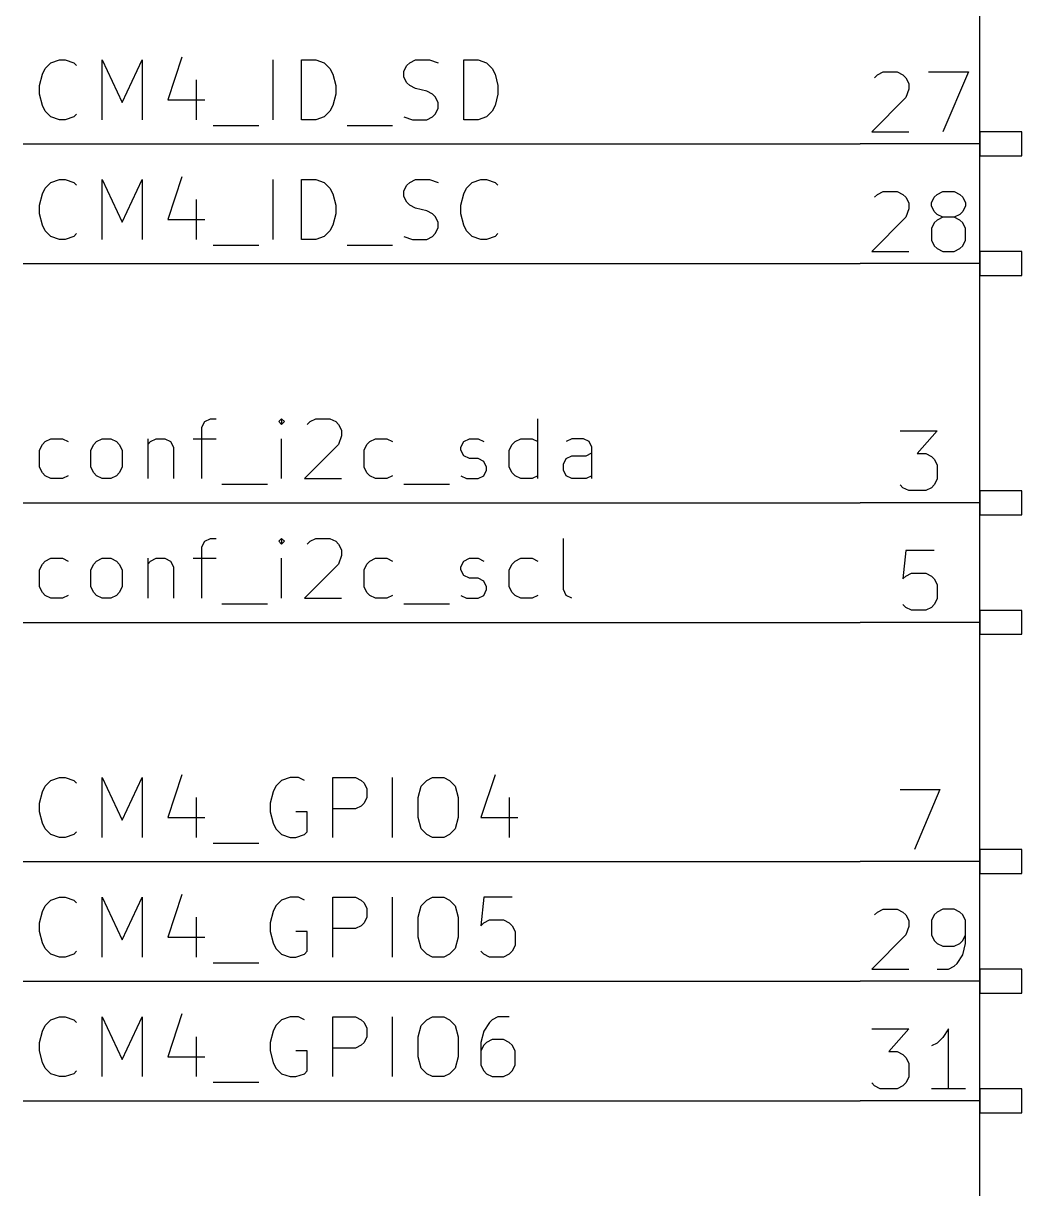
# Model space of a CAD drawing. Header units: millimetres. Extents: x 10 to 287, y -200 to -10.
# Drawn here: x 146.05 to 167.26, y -79.34 to -54.59 of the extents above; entities that cross this region are included whole.
import ezdxf

# ---------------------------------------------------------------- set-up
doc = ezdxf.new("R2010")
doc.units = ezdxf.units.MM
for name, color, linetype in [('LIGHTGREEN', 92, 'CONTINUOUS'), ('LIGHTRED', 12, 'CONTINUOUS'), ('RED', 14, 'CONTINUOUS'), ('REDSIX', 19, 'CONTINUOUS'), ('WHITE', 250, 'CONTINUOUS')]:
    doc.layers.add(name, color=color, linetype=linetype)

msp = doc.modelspace()

# ---------------------------------------------------------------- linework, layer by layer
at = {"layer": 'LIGHTGREEN', "linetype": 'CONTINUOUS'}
for p, q in [((146.05, -57.15), (163.83, -57.15)), ((146.05, -59.69), (163.83, -59.69)), ((146.05, -64.77), (163.83, -64.77)), ((146.05, -67.31), (163.83, -67.31)), ((146.05, -72.39), (163.83, -72.39)), ((146.05, -74.93), (163.83, -74.93)), ((146.05, -77.47), (163.83, -77.47))]:
    msp.add_line(p, q, dxfattribs=at)
at = {"layer": 'LIGHTRED', "linetype": 'CONTINUOUS'}
for p, q in [((164.1928, -55.6834), (164.3138, -55.6229)), ((164.3138, -55.6229), (164.6162, -55.6229)), ((164.6162, -55.6229), (164.7371, -55.6834)), ((165.2814, -55.6229), (166.128, -55.6229)), ((166.128, -55.6229), (165.5838, -56.8929)), ((164.1324, -55.7439), (164.1928, -55.6834)), ((164.7371, -55.6834), (164.7976, -55.7439)), ((164.7976, -55.7439), (164.8581, -55.8648)), ((164.8581, -55.8648), (164.8581, -55.9858)), ((164.7976, -56.1672), (164.0719, -56.8929)), ((164.8581, -55.9858), (164.7976, -56.1672)), ((164.0719, -56.8929), (164.8581, -56.8929)), ((164.1324, -58.2839), (164.1928, -58.2234)), ((164.1928, -58.2234), (164.3138, -58.1629)), ((164.3138, -58.1629), (164.6162, -58.1629)), ((164.6162, -58.1629), (164.7371, -58.2234)), ((164.7371, -58.2234), (164.7976, -58.2839)), ((164.7976, -58.2839), (164.8581, -58.4048)), ((165.3419, -58.4048), (165.4023, -58.2839)), ((165.4023, -58.2839), (165.4628, -58.2234)), ((165.4628, -58.2234), (165.5838, -58.1629)), ((165.5838, -58.1629), (165.8257, -58.1629)), ((165.8257, -58.1629), (165.9466, -58.2234)), ((165.9466, -58.2234), (166.0071, -58.2839)), ((166.0071, -58.2839), (166.0676, -58.4048)), ((164.8581, -58.5258), (164.7976, -58.7072)), ((164.8581, -58.4048), (164.8581, -58.5258)), ((165.3419, -58.4653), (165.3419, -58.4048)), ((165.4023, -58.5863), (165.3419, -58.4653)), ((165.4628, -58.6467), (165.4023, -58.5863)), ((165.5838, -58.7072), (165.4628, -58.6467)), ((165.9466, -58.6467), (165.8257, -58.7072)), ((166.0071, -58.5863), (165.9466, -58.6467)), ((166.0676, -58.4653), (166.0071, -58.5863)), ((166.0676, -58.4048), (166.0676, -58.4653)), ((164.7976, -58.7072), (164.0719, -59.4329)), ((165.4023, -58.8282), (165.3419, -58.9491)), ((165.4628, -58.7677), (165.4023, -58.8282)), ((165.5838, -58.7072), (165.4628, -58.7677)), ((165.8257, -58.7072), (165.5838, -58.7072)), ((165.9466, -58.7677), (165.8257, -58.7072)), ((166.0071, -58.8282), (165.9466, -58.7677)), ((166.0676, -58.9491), (166.0071, -58.8282)), ((165.3419, -58.9491), (165.3419, -59.191)), ((166.0676, -59.191), (166.0676, -58.9491)), ((165.3419, -59.191), (165.4023, -59.312)), ((165.4023, -59.312), (165.4628, -59.3725)), ((165.4628, -59.3725), (165.5838, -59.4329)), ((165.8257, -59.4329), (165.9466, -59.3725)), ((165.9466, -59.3725), (166.0071, -59.312)), ((166.0071, -59.312), (166.0676, -59.191)), ((164.0719, -59.4329), (164.8581, -59.4329)), ((165.5838, -59.4329), (165.8257, -59.4329)), ((164.6767, -63.2429), (165.4629, -63.2429)), ((165.4629, -63.2429), (165.0395, -63.7267)), ((165.0395, -63.7267), (165.221, -63.7267)), ((165.221, -63.7267), (165.3419, -63.7872)), ((165.3419, -63.7872), (165.4024, -63.8477)), ((165.4024, -63.8477), (165.4629, -63.9686)), ((165.4629, -63.9686), (165.4629, -64.271)), ((165.4629, -64.271), (165.4024, -64.392)), ((164.7372, -64.4525), (164.6767, -64.392)), ((164.8581, -64.5129), (164.7372, -64.4525)), ((165.221, -64.5129), (164.8581, -64.5129)), ((165.3419, -64.4525), (165.221, -64.5129)), ((165.4024, -64.392), (165.3419, -64.4525)), ((164.7976, -65.7829), (164.7372, -66.3877)), ((165.4024, -65.7829), (164.7976, -65.7829)), ((164.7976, -66.3272), (164.9186, -66.2667)), ((164.9186, -66.2667), (165.221, -66.2667)), ((165.221, -66.2667), (165.3419, -66.3272)), ((164.7372, -66.3877), (164.7976, -66.3272)), ((165.3419, -66.3272), (165.4024, -66.3877)), ((165.4024, -66.3877), (165.4629, -66.5086)), ((165.4629, -66.5086), (165.4629, -66.811)), ((165.4629, -66.811), (165.4024, -66.932)), ((164.7976, -66.9925), (164.7372, -66.932)), ((164.9186, -67.0529), (164.7976, -66.9925)), ((165.221, -67.0529), (164.9186, -67.0529)), ((165.3419, -66.9925), (165.221, -67.0529)), ((165.4024, -66.932), (165.3419, -66.9925)), ((164.6767, -70.8629), (165.5233, -70.8629)), ((165.5233, -70.8629), (164.9791, -72.1329)), ((164.1324, -73.5239), (164.1928, -73.4634)), ((164.1928, -73.4634), (164.3138, -73.4029)), ((164.3138, -73.4029), (164.6162, -73.4029)), ((164.6162, -73.4029), (164.7371, -73.4634)), ((164.7371, -73.4634), (164.7976, -73.5239)), ((165.4628, -73.4634), (165.4023, -73.5239)), ((165.5838, -73.4029), (165.4628, -73.4634)), ((165.8257, -73.4029), (165.5838, -73.4029)), ((165.9466, -73.4634), (165.8257, -73.4029)), ((166.0071, -73.5239), (165.9466, -73.4634)), ((164.7976, -73.5239), (164.8581, -73.6448)), ((164.8581, -73.6448), (164.8581, -73.7658)), ((165.4023, -73.5239), (165.3419, -73.6448)), ((165.3419, -73.6448), (165.3419, -73.9472)), ((166.0676, -73.6448), (166.0071, -73.5239)), ((166.0676, -74.1286), (166.0676, -73.6448)), ((164.7976, -73.9472), (164.0719, -74.6729)), ((164.8581, -73.7658), (164.7976, -73.9472)), ((165.3419, -73.9472), (165.4023, -74.0682)), ((166.0071, -74.0682), (166.0676, -73.9472)), ((165.4023, -74.0682), (165.4628, -74.1286)), ((165.4628, -74.1286), (165.5838, -74.1891)), ((165.5838, -74.1891), (165.8257, -74.1891)), ((165.8257, -74.1891), (165.9466, -74.1286)), ((165.9466, -74.1286), (166.0071, -74.0682)), ((166.0071, -74.3705), (166.0676, -74.1286)), ((165.8861, -74.552), (166.0071, -74.3705)), ((164.0719, -74.6729), (164.8581, -74.6729)), ((165.4628, -74.6729), (165.7047, -74.6729)), ((165.7047, -74.6729), (165.8257, -74.6125)), ((165.8257, -74.6125), (165.8861, -74.552)), ((164.0719, -75.9429), (164.8581, -75.9429)), ((164.8581, -75.9429), (164.4347, -76.4267)), ((165.7047, -75.9429), (165.5838, -76.1244)), ((165.7047, -77.2129), (165.7047, -75.9429)), ((165.5838, -76.1244), (165.4628, -76.2453)), ((164.4347, -76.4267), (164.6162, -76.4267)), ((164.6162, -76.4267), (164.7371, -76.4872)), ((165.4628, -76.2453), (165.3419, -76.3058)), ((164.7371, -76.4872), (164.7976, -76.5477)), ((164.7976, -76.5477), (164.8581, -76.6686)), ((164.8581, -76.6686), (164.8581, -76.971)), ((164.1324, -77.1525), (164.0719, -77.092)), ((164.2533, -77.2129), (164.1324, -77.1525)), ((164.7371, -77.1525), (164.6162, -77.2129)), ((164.7976, -77.092), (164.7371, -77.1525)), ((164.8581, -76.971), (164.7976, -77.092)), ((164.6162, -77.2129), (164.2533, -77.2129)), ((166.0676, -77.2129), (165.3419, -77.2129))]:
    msp.add_line(p, q, dxfattribs=at)
at = {"layer": 'RED', "linetype": 'CONTINUOUS'}
for p, q in [((166.37, -146.05), (166.37, -49.53)), ((166.37, -56.896), (166.37, -57.404)), ((167.259, -56.896), (166.37, -56.896)), ((167.259, -57.404), (167.259, -56.896)), ((166.37, -57.15), (163.83, -57.15)), ((166.37, -57.404), (167.259, -57.404)), ((166.37, -59.436), (166.37, -59.944)), ((167.259, -59.436), (166.37, -59.436)), ((167.259, -59.944), (167.259, -59.436)), ((166.37, -59.69), (163.83, -59.69)), ((166.37, -59.944), (167.259, -59.944)), ((166.37, -64.516), (166.37, -65.024)), ((167.259, -64.516), (166.37, -64.516)), ((167.259, -65.024), (167.259, -64.516)), ((166.37, -64.77), (163.83, -64.77)), ((166.37, -65.024), (167.259, -65.024)), ((166.37, -67.056), (166.37, -67.564)), ((167.259, -67.056), (166.37, -67.056)), ((167.259, -67.564), (167.259, -67.056)), ((166.37, -67.31), (163.83, -67.31)), ((166.37, -67.564), (167.259, -67.564)), ((166.37, -72.136), (166.37, -72.644)), ((167.259, -72.136), (166.37, -72.136)), ((167.259, -72.644), (167.259, -72.136)), ((166.37, -72.39), (163.83, -72.39)), ((166.37, -72.644), (167.259, -72.644)), ((166.37, -74.676), (166.37, -75.184)), ((167.259, -74.676), (166.37, -74.676)), ((167.259, -75.184), (167.259, -74.676)), ((166.37, -74.93), (163.83, -74.93)), ((166.37, -75.184), (167.259, -75.184)), ((166.37, -77.216), (166.37, -77.724)), ((167.259, -77.216), (166.37, -77.216)), ((167.259, -77.724), (167.259, -77.216)), ((166.37, -77.47), (163.83, -77.47)), ((166.37, -77.724), (167.259, -77.724))]:
    msp.add_line(p, q, dxfattribs=at)
at = {"layer": 'REDSIX', "linetype": 'CONTINUOUS'}
for p, q in [((146.5172, -55.5484), (146.6382, -55.4274)), ((146.6382, -55.4274), (146.8196, -55.3669)), ((146.8196, -55.3669), (146.9405, -55.3669)), ((146.9405, -55.3669), (147.122, -55.4274)), ((147.122, -55.4274), (147.1824, -55.4879)), ((147.7267, -56.6369), (147.7267, -55.3669)), ((147.7267, -55.3669), (148.1501, -56.2741)), ((148.1501, -56.2741), (148.5734, -55.3669)), ((148.5734, -55.3669), (148.5734, -56.6369)), ((149.42, -55.3065), (149.1177, -56.2136)), ((151.3552, -56.6369), (151.3552, -55.3669)), ((151.96, -56.6369), (151.96, -55.3669)), ((151.96, -55.3669), (152.2624, -55.3669)), ((152.2624, -55.3669), (152.4438, -55.4274)), ((152.4438, -55.4274), (152.5648, -55.5484)), ((154.1976, -55.4879), (154.2581, -55.4274)), ((154.2581, -55.4274), (154.3791, -55.3669)), ((154.3791, -55.3669), (154.6814, -55.3669)), ((154.6814, -55.3669), (154.8629, -55.4274)), ((155.4071, -56.6369), (155.4071, -55.3669)), ((155.4071, -55.3669), (155.7095, -55.3669)), ((155.7095, -55.3669), (155.8909, -55.4274)), ((155.8909, -55.4274), (156.0119, -55.5484)), ((146.3963, -55.9112), (146.4567, -55.6693)), ((146.4567, -55.6693), (146.5172, -55.5484)), ((152.5648, -55.5484), (152.6253, -55.6693)), ((152.6253, -55.6693), (152.6857, -55.9112)), ((154.1372, -55.6088), (154.1976, -55.4879)), ((154.1372, -55.7298), (154.1372, -55.6088)), ((156.0119, -55.5484), (156.0724, -55.6693)), ((156.0724, -55.6693), (156.1328, -55.9112)), ((146.3963, -56.0926), (146.3963, -55.9112)), ((149.7224, -55.7903), (149.7224, -56.6369)), ((152.6857, -55.9112), (152.6857, -56.0926)), ((154.1976, -55.8507), (154.1372, -55.7298)), ((154.2581, -55.9112), (154.1976, -55.8507)), ((154.3791, -55.9717), (154.2581, -55.9112)), ((156.1328, -55.9112), (156.1328, -56.0926)), ((146.4567, -56.3345), (146.3963, -56.0926)), ((152.6857, -56.0926), (152.6253, -56.3345)), ((154.621, -56.0322), (154.3791, -55.9717)), ((154.7419, -56.0926), (154.621, -56.0322)), ((154.8024, -56.1531), (154.7419, -56.0926)), ((154.8629, -56.2741), (154.8024, -56.1531)), ((156.1328, -56.0926), (156.0724, -56.3345)), ((146.5172, -56.4555), (146.4567, -56.3345)), ((149.1177, -56.2136), (149.9038, -56.2136)), ((152.6253, -56.3345), (152.5648, -56.4555)), ((154.8024, -56.516), (154.8629, -56.395)), ((154.8629, -56.395), (154.8629, -56.2741)), ((156.0724, -56.3345), (156.0119, -56.4555)), ((146.6382, -56.5765), (146.5172, -56.4555)), ((146.8196, -56.6369), (146.6382, -56.5765)), ((146.9405, -56.6369), (146.8196, -56.6369)), ((147.122, -56.5765), (146.9405, -56.6369)), ((147.1824, -56.516), (147.122, -56.5765)), ((152.2624, -56.6369), (151.96, -56.6369)), ((152.4438, -56.5765), (152.2624, -56.6369)), ((152.5648, -56.4555), (152.4438, -56.5765)), ((154.1372, -56.5765), (154.3186, -56.6369)), ((154.3186, -56.6369), (154.621, -56.6369)), ((154.621, -56.6369), (154.7419, -56.5765)), ((154.7419, -56.5765), (154.8024, -56.516)), ((155.7095, -56.6369), (155.4071, -56.6369)), ((155.8909, -56.5765), (155.7095, -56.6369)), ((156.0119, -56.4555), (155.8909, -56.5765)), ((150.0853, -56.7579), (151.0529, -56.7579)), ((152.9277, -56.7579), (153.8953, -56.7579)), ((146.6382, -57.9674), (146.8196, -57.9069)), ((146.8196, -57.9069), (146.9405, -57.9069)), ((146.9405, -57.9069), (147.122, -57.9674)), ((147.7267, -59.1769), (147.7267, -57.9069)), ((147.7267, -57.9069), (148.1501, -58.8141)), ((148.1501, -58.8141), (148.5734, -57.9069)), ((148.5734, -57.9069), (148.5734, -59.1769)), ((149.42, -57.8465), (149.1177, -58.7536)), ((151.3552, -59.1769), (151.3552, -57.9069)), ((151.96, -59.1769), (151.96, -57.9069)), ((151.96, -57.9069), (152.2624, -57.9069)), ((152.2624, -57.9069), (152.4438, -57.9674)), ((154.2581, -57.9674), (154.3791, -57.9069)), ((154.3791, -57.9069), (154.6814, -57.9069)), ((154.6814, -57.9069), (154.8629, -57.9674)), ((155.5886, -57.9674), (155.77, -57.9069)), ((155.77, -57.9069), (155.8909, -57.9069)), ((155.8909, -57.9069), (156.0724, -57.9674)), ((146.4567, -58.2093), (146.5172, -58.0884)), ((146.5172, -58.0884), (146.6382, -57.9674)), ((147.122, -57.9674), (147.1824, -58.0279)), ((152.4438, -57.9674), (152.5648, -58.0884)), ((152.5648, -58.0884), (152.6253, -58.2093)), ((154.1372, -58.1488), (154.1976, -58.0279)), ((154.1372, -58.2698), (154.1372, -58.1488)), ((154.1976, -58.0279), (154.2581, -57.9674)), ((155.4071, -58.2093), (155.4676, -58.0884)), ((155.4676, -58.0884), (155.5886, -57.9674)), ((156.0724, -57.9674), (156.1328, -58.0279)), ((146.3963, -58.4512), (146.4567, -58.2093)), ((149.7224, -58.3303), (149.7224, -59.1769)), ((152.6253, -58.2093), (152.6857, -58.4512)), ((154.1976, -58.3907), (154.1372, -58.2698)), ((154.2581, -58.4512), (154.1976, -58.3907)), ((155.3467, -58.4512), (155.4071, -58.2093)), ((146.3963, -58.6326), (146.3963, -58.4512)), ((146.4567, -58.8745), (146.3963, -58.6326)), ((152.6857, -58.6326), (152.6253, -58.8745)), ((152.6857, -58.4512), (152.6857, -58.6326)), ((154.3791, -58.5117), (154.2581, -58.4512)), ((154.621, -58.5722), (154.3791, -58.5117)), ((154.7419, -58.6326), (154.621, -58.5722)), ((154.8024, -58.6931), (154.7419, -58.6326)), ((155.3467, -58.6326), (155.3467, -58.4512)), ((155.4071, -58.8745), (155.3467, -58.6326)), ((146.5172, -58.9955), (146.4567, -58.8745)), ((149.1177, -58.7536), (149.9038, -58.7536)), ((152.6253, -58.8745), (152.5648, -58.9955)), ((154.8629, -58.8141), (154.8024, -58.6931)), ((154.8629, -58.935), (154.8629, -58.8141)), ((155.4676, -58.9955), (155.4071, -58.8745)), ((146.6382, -59.1165), (146.5172, -58.9955)), ((146.8196, -59.1769), (146.6382, -59.1165)), ((147.122, -59.1165), (146.9405, -59.1769)), ((147.1824, -59.056), (147.122, -59.1165)), ((152.4438, -59.1165), (152.2624, -59.1769)), ((152.5648, -58.9955), (152.4438, -59.1165)), ((154.1372, -59.1165), (154.3186, -59.1769)), ((154.621, -59.1769), (154.7419, -59.1165)), ((154.7419, -59.1165), (154.8024, -59.056)), ((154.8024, -59.056), (154.8629, -58.935)), ((155.5886, -59.1165), (155.4676, -58.9955)), ((155.77, -59.1769), (155.5886, -59.1165)), ((156.0724, -59.1165), (155.8909, -59.1769)), ((156.1328, -59.056), (156.0724, -59.1165)), ((146.9405, -59.1769), (146.8196, -59.1769)), ((150.0853, -59.2979), (151.0529, -59.2979)), ((152.2624, -59.1769), (151.96, -59.1769)), ((152.9277, -59.2979), (153.8953, -59.2979)), ((154.3186, -59.1769), (154.621, -59.1769)), ((155.8909, -59.1769), (155.77, -59.1769)), ((149.8433, -63.1684), (149.9038, -63.0474)), ((149.9038, -63.0474), (150.0248, -62.9869)), ((150.0248, -62.9869), (150.1457, -62.9869)), ((151.5366, -62.9869), (151.4762, -63.0474)), ((151.4762, -63.0474), (151.5366, -63.1079)), ((151.5971, -63.0474), (151.5366, -62.9869)), ((151.5366, -62.9869), (151.5366, -63.1079)), ((151.5366, -63.1079), (151.5971, -63.0474)), ((152.081, -63.1079), (152.1414, -63.0474)), ((152.1414, -63.0474), (152.2624, -62.9869)), ((152.2624, -62.9869), (152.5648, -62.9869)), ((152.5648, -62.9869), (152.6857, -63.0474)), ((152.6857, -63.0474), (152.7462, -63.1079)), ((156.9795, -64.2569), (156.9795, -62.9869)), ((149.8433, -64.2569), (149.8433, -63.1684)), ((152.7462, -63.1079), (152.8067, -63.2288)), ((152.8067, -63.3498), (152.7462, -63.5312)), ((152.8067, -63.2288), (152.8067, -63.3498)), ((146.3963, -63.6522), (146.4567, -63.5312)), ((146.4567, -63.5312), (146.5172, -63.4707)), ((146.5172, -63.4707), (146.6382, -63.4103)), ((146.6382, -63.4103), (146.8801, -63.4103)), ((146.8801, -63.4103), (147.001, -63.4707)), ((147.4849, -63.6522), (147.5453, -63.5312)), ((147.5453, -63.5312), (147.6058, -63.4707)), ((147.6058, -63.4707), (147.7268, -63.4103)), ((147.7268, -63.4103), (147.9082, -63.4103)), ((147.9082, -63.4103), (148.0291, -63.4707)), ((148.0291, -63.4707), (148.0896, -63.5312)), ((148.0896, -63.5312), (148.1501, -63.6522)), ((148.6943, -63.4103), (148.6943, -64.2569)), ((148.6943, -63.5312), (148.7548, -63.4707)), ((148.7548, -63.4707), (148.8758, -63.4103)), ((148.8758, -63.4103), (149.0572, -63.4103)), ((149.0572, -63.4103), (149.1781, -63.4707)), ((149.1781, -63.4707), (149.2386, -63.5917)), ((149.2386, -63.5917), (149.2386, -64.2569)), ((149.6619, -63.4103), (150.1457, -63.4103)), ((151.5366, -64.2569), (151.5366, -63.4103)), ((152.7462, -63.5312), (152.0205, -64.2569)), ((153.2905, -63.6522), (153.3509, -63.5312)), ((153.3509, -63.5312), (153.4114, -63.4707)), ((153.4114, -63.4707), (153.5324, -63.4103)), ((153.5324, -63.4103), (153.7743, -63.4103)), ((153.7743, -63.4103), (153.8952, -63.4707)), ((155.3467, -63.5917), (155.4071, -63.4707)), ((155.3467, -63.6522), (155.3467, -63.5917)), ((155.4071, -63.4707), (155.5281, -63.4103)), ((155.5281, -63.4103), (155.7095, -63.4103)), ((155.7095, -63.4103), (155.8305, -63.4707)), ((156.3748, -63.6522), (156.4352, -63.5312)), ((156.4352, -63.5312), (156.4957, -63.4707)), ((156.4957, -63.4707), (156.6167, -63.4103)), ((156.6167, -63.4103), (156.8586, -63.4103)), ((156.8586, -63.4103), (156.9795, -63.4707)), ((157.7052, -63.4103), (157.5842, -63.4707)), ((157.9471, -63.4103), (157.7052, -63.4103)), ((158.068, -63.4707), (157.9471, -63.4103)), ((158.1285, -63.5917), (158.068, -63.4707)), ((158.1285, -64.2569), (158.1285, -63.5917)), ((146.3963, -64.015), (146.3963, -63.6522)), ((147.4849, -64.015), (147.4849, -63.6522)), ((148.1501, -63.6522), (148.1501, -64.015)), ((153.2905, -64.015), (153.2905, -63.6522)), ((155.4071, -63.7731), (155.3467, -63.6522)), ((155.5281, -63.8336), (155.4071, -63.7731)), ((155.7095, -63.8336), (155.5281, -63.8336)), ((155.8305, -63.8941), (155.7095, -63.8336)), ((156.3748, -64.015), (156.3748, -63.6522)), ((157.5238, -63.9545), (157.5842, -63.8336)), ((157.5842, -63.8336), (157.7052, -63.7731)), ((157.7052, -63.7731), (158.0076, -63.7731)), ((158.0076, -63.7731), (158.1285, -63.7126)), ((146.4567, -64.136), (146.3963, -64.015)), ((147.5453, -64.136), (147.4849, -64.015)), ((148.1501, -64.015), (148.0896, -64.136)), ((153.3509, -64.136), (153.2905, -64.015)), ((155.8909, -64.015), (155.8305, -63.8941)), ((155.8305, -64.1965), (155.8909, -64.0755)), ((155.8909, -64.0755), (155.8909, -64.015)), ((156.4352, -64.136), (156.3748, -64.015)), ((157.5238, -64.0755), (157.5238, -63.9545)), ((157.5842, -64.1965), (157.5238, -64.0755)), ((146.5172, -64.1965), (146.4567, -64.136)), ((146.6382, -64.2569), (146.5172, -64.1965)), ((146.8801, -64.2569), (146.6382, -64.2569)), ((147.001, -64.1965), (146.8801, -64.2569)), ((147.6058, -64.1965), (147.5453, -64.136)), ((147.7268, -64.2569), (147.6058, -64.1965)), ((147.9082, -64.2569), (147.7268, -64.2569)), ((148.0291, -64.1965), (147.9082, -64.2569)), ((148.0896, -64.136), (148.0291, -64.1965)), ((152.0205, -64.2569), (152.8067, -64.2569)), ((153.4114, -64.1965), (153.3509, -64.136)), ((153.5324, -64.2569), (153.4114, -64.1965)), ((153.7743, -64.2569), (153.5324, -64.2569)), ((153.8952, -64.1965), (153.7743, -64.2569)), ((155.3467, -64.1965), (155.4676, -64.2569)), ((155.4676, -64.2569), (155.7095, -64.2569)), ((155.7095, -64.2569), (155.8305, -64.1965)), ((156.4957, -64.1965), (156.4352, -64.136)), ((156.6167, -64.2569), (156.4957, -64.1965)), ((156.8586, -64.2569), (156.6167, -64.2569)), ((156.9795, -64.1965), (156.8586, -64.2569)), ((157.7052, -64.2569), (157.5842, -64.1965)), ((158.0076, -64.2569), (157.7052, -64.2569)), ((158.1285, -64.1965), (158.0076, -64.2569)), ((150.2667, -64.3779), (151.2343, -64.3779)), ((154.1372, -64.3779), (155.1048, -64.3779)), ((149.9038, -65.5874), (150.0248, -65.5269)), ((150.0248, -65.5269), (150.1457, -65.5269)), ((151.5366, -65.5269), (151.4762, -65.5874)), ((151.5971, -65.5874), (151.5366, -65.5269)), ((151.5366, -65.5269), (151.5366, -65.6479)), ((152.1414, -65.5874), (152.2624, -65.5269)), ((152.2624, -65.5269), (152.5648, -65.5269)), ((152.5648, -65.5269), (152.6857, -65.5874)), ((157.5238, -66.6155), (157.5238, -65.5269)), ((149.8433, -65.7084), (149.9038, -65.5874)), ((149.8433, -66.7969), (149.8433, -65.7084)), ((151.4762, -65.5874), (151.5366, -65.6479)), ((151.5366, -65.6479), (151.5971, -65.5874)), ((152.081, -65.6479), (152.1414, -65.5874)), ((152.6857, -65.5874), (152.7462, -65.6479)), ((152.7462, -65.6479), (152.8067, -65.7688)), ((152.8067, -65.7688), (152.8067, -65.8898)), ((146.3963, -66.1922), (146.4567, -66.0712)), ((146.4567, -66.0712), (146.5172, -66.0107)), ((146.5172, -66.0107), (146.6382, -65.9503)), ((146.6382, -65.9503), (146.8801, -65.9503)), ((146.8801, -65.9503), (147.001, -66.0107)), ((147.4849, -66.1922), (147.5453, -66.0712)), ((147.5453, -66.0712), (147.6058, -66.0107)), ((147.6058, -66.0107), (147.7268, -65.9503)), ((147.7268, -65.9503), (147.9082, -65.9503)), ((147.9082, -65.9503), (148.0291, -66.0107)), ((148.0291, -66.0107), (148.0896, -66.0712)), ((148.0896, -66.0712), (148.1501, -66.1922)), ((148.6943, -65.9503), (148.6943, -66.7969)), ((148.6943, -66.0712), (148.7548, -66.0107)), ((148.7548, -66.0107), (148.8758, -65.9503)), ((148.8758, -65.9503), (149.0572, -65.9503)), ((149.0572, -65.9503), (149.1781, -66.0107)), ((149.1781, -66.0107), (149.2386, -66.1317)), ((149.6619, -65.9503), (150.1457, -65.9503)), ((151.5366, -66.7969), (151.5366, -65.9503)), ((152.7462, -66.0712), (152.0205, -66.7969)), ((152.8067, -65.8898), (152.7462, -66.0712)), ((153.2905, -66.1922), (153.3509, -66.0712)), ((153.3509, -66.0712), (153.4114, -66.0107)), ((153.4114, -66.0107), (153.5324, -65.9503)), ((153.5324, -65.9503), (153.7743, -65.9503)), ((153.7743, -65.9503), (153.8952, -66.0107)), ((155.3467, -66.1317), (155.4071, -66.0107)), ((155.4071, -66.0107), (155.5281, -65.9503)), ((155.5281, -65.9503), (155.7095, -65.9503)), ((155.7095, -65.9503), (155.8305, -66.0107)), ((156.3748, -66.1922), (156.4352, -66.0712)), ((156.4352, -66.0712), (156.4957, -66.0107)), ((156.4957, -66.0107), (156.6167, -65.9503)), ((156.6167, -65.9503), (156.8586, -65.9503)), ((156.8586, -65.9503), (156.9795, -66.0107)), ((146.3963, -66.555), (146.3963, -66.1922)), ((147.4849, -66.555), (147.4849, -66.1922)), ((148.1501, -66.1922), (148.1501, -66.555)), ((149.2386, -66.1317), (149.2386, -66.7969)), ((153.2905, -66.555), (153.2905, -66.1922)), ((155.3467, -66.1922), (155.3467, -66.1317)), ((155.4071, -66.3131), (155.3467, -66.1922)), ((155.5281, -66.3736), (155.4071, -66.3131)), ((156.3748, -66.555), (156.3748, -66.1922)), ((146.4567, -66.676), (146.3963, -66.555)), ((147.5453, -66.676), (147.4849, -66.555)), ((148.1501, -66.555), (148.0896, -66.676)), ((153.3509, -66.676), (153.2905, -66.555)), ((155.7095, -66.3736), (155.5281, -66.3736)), ((155.8305, -66.4341), (155.7095, -66.3736)), ((155.8909, -66.555), (155.8305, -66.4341)), ((155.8909, -66.6155), (155.8909, -66.555)), ((156.4352, -66.676), (156.3748, -66.555)), ((146.5172, -66.7365), (146.4567, -66.676)), ((146.6382, -66.7969), (146.5172, -66.7365)), ((146.8801, -66.7969), (146.6382, -66.7969)), ((147.001, -66.7365), (146.8801, -66.7969)), ((147.6058, -66.7365), (147.5453, -66.676)), ((147.7268, -66.7969), (147.6058, -66.7365)), ((147.9082, -66.7969), (147.7268, -66.7969)), ((148.0291, -66.7365), (147.9082, -66.7969)), ((148.0896, -66.676), (148.0291, -66.7365)), ((152.0205, -66.7969), (152.8067, -66.7969)), ((153.4114, -66.7365), (153.3509, -66.676)), ((153.5324, -66.7969), (153.4114, -66.7365)), ((153.7743, -66.7969), (153.5324, -66.7969)), ((153.8952, -66.7365), (153.7743, -66.7969)), ((155.3467, -66.7365), (155.4676, -66.7969)), ((155.4676, -66.7969), (155.7095, -66.7969)), ((155.7095, -66.7969), (155.8305, -66.7365)), ((155.8305, -66.7365), (155.8909, -66.6155)), ((156.4957, -66.7365), (156.4352, -66.676)), ((156.6167, -66.7969), (156.4957, -66.7365)), ((156.8586, -66.7969), (156.6167, -66.7969)), ((156.9795, -66.7365), (156.8586, -66.7969)), ((157.5843, -66.7365), (157.5238, -66.6155)), ((157.7053, -66.7969), (157.5843, -66.7365)), ((150.2667, -66.9179), (151.2343, -66.9179)), ((154.1372, -66.9179), (155.1048, -66.9179)), ((146.5172, -70.7884), (146.6382, -70.6674)), ((146.6382, -70.6674), (146.8196, -70.6069)), ((146.8196, -70.6069), (146.9405, -70.6069)), ((146.9405, -70.6069), (147.122, -70.6674)), ((147.122, -70.6674), (147.1824, -70.7279)), ((147.7267, -71.8769), (147.7267, -70.6069)), ((147.7267, -70.6069), (148.1501, -71.5141)), ((148.1501, -71.5141), (148.5734, -70.6069)), ((148.5734, -70.6069), (148.5734, -71.8769)), ((149.42, -70.5465), (149.1177, -71.4536)), ((151.5367, -70.6674), (151.4157, -70.7884)), ((151.7181, -70.6069), (151.5367, -70.6674)), ((151.8995, -70.6069), (151.7181, -70.6069)), ((152.0205, -70.6674), (151.8995, -70.6069)), ((152.6252, -71.8769), (152.6252, -70.6069)), ((152.6252, -70.6069), (153.109, -70.6069)), ((153.109, -70.6069), (153.23, -70.6674)), ((153.23, -70.6674), (153.2905, -70.7279)), ((153.2905, -70.7279), (153.3509, -70.8488)), ((153.8952, -71.8769), (153.8952, -70.6069)), ((154.5, -70.7884), (154.621, -70.6674)), ((154.621, -70.6674), (154.7419, -70.6069)), ((154.7419, -70.6069), (154.9838, -70.6069)), ((154.9838, -70.6069), (155.1048, -70.6674)), ((155.1048, -70.6674), (155.2257, -70.7884)), ((156.0724, -70.5465), (155.7701, -71.4536)), ((146.3963, -71.1512), (146.4567, -70.9093)), ((146.4567, -70.9093), (146.5172, -70.7884)), ((151.3552, -70.9093), (151.2948, -71.1512)), ((151.4157, -70.7884), (151.3552, -70.9093)), ((153.3509, -70.8488), (153.3509, -71.0303)), ((154.4396, -71.0303), (154.5, -70.7884)), ((155.2257, -70.7884), (155.2862, -71.0303)), ((146.3963, -71.3326), (146.3963, -71.1512)), ((149.7224, -71.0303), (149.7224, -71.8769)), ((151.2948, -71.1512), (151.2948, -71.3326)), ((153.109, -71.2722), (152.6252, -71.2722)), ((153.23, -71.2117), (153.109, -71.2722)), ((153.2905, -71.1512), (153.23, -71.2117)), ((153.3509, -71.0303), (153.2905, -71.1512)), ((154.4396, -71.4536), (154.4396, -71.0303)), ((155.2862, -71.0303), (155.2862, -71.4536)), ((156.3748, -71.0303), (156.3748, -71.8769)), ((146.4567, -71.5745), (146.3963, -71.3326)), ((149.1177, -71.4536), (149.9038, -71.4536)), ((151.2948, -71.3326), (151.3552, -71.5745)), ((152.0809, -71.3326), (151.839, -71.3326)), ((152.0809, -71.756), (152.0809, -71.3326)), ((154.5, -71.6955), (154.4396, -71.4536)), ((155.2862, -71.4536), (155.2257, -71.6955)), ((155.7701, -71.4536), (156.5562, -71.4536)), ((146.5172, -71.6955), (146.4567, -71.5745)), ((146.6382, -71.8165), (146.5172, -71.6955)), ((147.1824, -71.756), (147.122, -71.8165)), ((151.3552, -71.5745), (151.4157, -71.6955)), ((151.4157, -71.6955), (151.5367, -71.8165)), ((152.0205, -71.8165), (152.0809, -71.756)), ((154.621, -71.8165), (154.5, -71.6955)), ((155.2257, -71.6955), (155.1048, -71.8165)), ((146.8196, -71.8769), (146.6382, -71.8165)), ((146.9405, -71.8769), (146.8196, -71.8769)), ((147.122, -71.8165), (146.9405, -71.8769)), ((150.0853, -71.9979), (151.0529, -71.9979)), ((151.5367, -71.8165), (151.7181, -71.8769)), ((151.7181, -71.8769), (151.839, -71.8769)), ((151.839, -71.8769), (152.0205, -71.8165)), ((154.7419, -71.8769), (154.621, -71.8165)), ((154.9838, -71.8769), (154.7419, -71.8769)), ((155.1048, -71.8165), (154.9838, -71.8769)), ((146.5172, -73.3284), (146.6382, -73.2074)), ((146.6382, -73.2074), (146.8196, -73.1469)), ((146.8196, -73.1469), (146.9405, -73.1469)), ((146.9405, -73.1469), (147.122, -73.2074)), ((147.122, -73.2074), (147.1824, -73.2679)), ((147.7267, -74.4169), (147.7267, -73.1469)), ((147.7267, -73.1469), (148.1501, -74.0541)), ((148.1501, -74.0541), (148.5734, -73.1469)), ((148.5734, -73.1469), (148.5734, -74.4169)), ((149.42, -73.0865), (149.1177, -73.9936)), ((151.5367, -73.2074), (151.4157, -73.3284)), ((151.7181, -73.1469), (151.5367, -73.2074)), ((151.8995, -73.1469), (151.7181, -73.1469)), ((152.0205, -73.2074), (151.8995, -73.1469)), ((152.6252, -74.4169), (152.6252, -73.1469)), ((152.6252, -73.1469), (153.109, -73.1469)), ((153.109, -73.1469), (153.23, -73.2074)), ((153.23, -73.2074), (153.2905, -73.2679)), ((153.8952, -74.4169), (153.8952, -73.1469)), ((154.5, -73.3284), (154.621, -73.2074)), ((154.621, -73.2074), (154.7419, -73.1469)), ((154.7419, -73.1469), (154.9838, -73.1469)), ((154.9838, -73.1469), (155.1048, -73.2074)), ((155.1048, -73.2074), (155.2257, -73.3284)), ((155.8305, -73.1469), (155.7701, -73.7517)), ((156.4353, -73.1469), (155.8305, -73.1469)), ((146.3963, -73.6912), (146.4567, -73.4493)), ((146.4567, -73.4493), (146.5172, -73.3284)), ((151.3552, -73.4493), (151.2948, -73.6912)), ((151.4157, -73.3284), (151.3552, -73.4493)), ((153.2905, -73.2679), (153.3509, -73.3888)), ((153.3509, -73.3888), (153.3509, -73.5703)), ((154.4396, -73.5703), (154.5, -73.3284)), ((155.2257, -73.3284), (155.2862, -73.5703)), ((146.3963, -73.8726), (146.3963, -73.6912)), ((149.7224, -73.5703), (149.7224, -74.4169)), ((151.2948, -73.6912), (151.2948, -73.8726)), ((153.2905, -73.6912), (153.23, -73.7517)), ((153.3509, -73.5703), (153.2905, -73.6912)), ((154.4396, -73.9936), (154.4396, -73.5703)), ((155.2862, -73.5703), (155.2862, -73.9936)), ((155.7701, -73.7517), (155.8305, -73.6912)), ((155.8305, -73.6912), (155.9515, -73.6307)), ((155.9515, -73.6307), (156.2539, -73.6307)), ((156.2539, -73.6307), (156.3748, -73.6912)), ((156.3748, -73.6912), (156.4353, -73.7517)), ((146.4567, -74.1145), (146.3963, -73.8726)), ((149.1177, -73.9936), (149.9038, -73.9936)), ((151.2948, -73.8726), (151.3552, -74.1145)), ((152.0809, -73.8726), (151.839, -73.8726)), ((152.0809, -74.296), (152.0809, -73.8726)), ((153.109, -73.8122), (152.6252, -73.8122)), ((153.23, -73.7517), (153.109, -73.8122)), ((154.5, -74.2355), (154.4396, -73.9936)), ((155.2862, -73.9936), (155.2257, -74.2355)), ((156.4353, -73.7517), (156.4958, -73.8726)), ((156.4958, -73.8726), (156.4958, -74.175)), ((146.5172, -74.2355), (146.4567, -74.1145)), ((146.6382, -74.3565), (146.5172, -74.2355)), ((151.3552, -74.1145), (151.4157, -74.2355)), ((151.4157, -74.2355), (151.5367, -74.3565)), ((154.621, -74.3565), (154.5, -74.2355)), ((155.2257, -74.2355), (155.1048, -74.3565)), ((156.4958, -74.175), (156.4353, -74.296)), ((146.8196, -74.4169), (146.6382, -74.3565)), ((146.9405, -74.4169), (146.8196, -74.4169)), ((147.122, -74.3565), (146.9405, -74.4169)), ((147.1824, -74.296), (147.122, -74.3565)), ((151.5367, -74.3565), (151.7181, -74.4169)), ((151.7181, -74.4169), (151.839, -74.4169)), ((151.839, -74.4169), (152.0205, -74.3565)), ((152.0205, -74.3565), (152.0809, -74.296)), ((154.7419, -74.4169), (154.621, -74.3565)), ((154.9838, -74.4169), (154.7419, -74.4169)), ((155.1048, -74.3565), (154.9838, -74.4169)), ((155.8305, -74.3565), (155.7701, -74.296)), ((155.9515, -74.4169), (155.8305, -74.3565)), ((156.2539, -74.4169), (155.9515, -74.4169)), ((156.3748, -74.3565), (156.2539, -74.4169)), ((156.4353, -74.296), (156.3748, -74.3565)), ((150.0853, -74.5379), (151.0529, -74.5379)), ((146.6382, -75.7474), (146.8196, -75.6869)), ((146.8196, -75.6869), (146.9405, -75.6869)), ((146.9405, -75.6869), (147.122, -75.7474)), ((147.7267, -76.9569), (147.7267, -75.6869)), ((147.7267, -75.6869), (148.1501, -76.5941)), ((148.1501, -76.5941), (148.5734, -75.6869)), ((148.5734, -75.6869), (148.5734, -76.9569)), ((149.42, -75.6265), (149.1177, -76.5336)), ((151.7181, -75.6869), (151.5367, -75.7474)), ((151.8995, -75.6869), (151.7181, -75.6869)), ((152.0205, -75.7474), (151.8995, -75.6869)), ((152.6252, -76.9569), (152.6252, -75.6869)), ((152.6252, -75.6869), (153.109, -75.6869)), ((153.109, -75.6869), (153.23, -75.7474)), ((153.8952, -76.9569), (153.8952, -75.6869)), ((154.621, -75.7474), (154.7419, -75.6869)), ((154.7419, -75.6869), (154.9838, -75.6869)), ((154.9838, -75.6869), (155.1048, -75.7474)), ((156.1329, -75.6869), (156.012, -75.7474)), ((156.3748, -75.6869), (156.1329, -75.6869)), ((146.4567, -75.9893), (146.5172, -75.8684)), ((146.5172, -75.8684), (146.6382, -75.7474)), ((147.122, -75.7474), (147.1824, -75.8079)), ((151.4157, -75.8684), (151.3552, -75.9893)), ((151.5367, -75.7474), (151.4157, -75.8684)), ((153.23, -75.7474), (153.2905, -75.8079)), ((153.2905, -75.8079), (153.3509, -75.9288)), ((153.3509, -75.9288), (153.3509, -76.1103)), ((154.4396, -76.1103), (154.5, -75.8684)), ((154.5, -75.8684), (154.621, -75.7474)), ((155.1048, -75.7474), (155.2257, -75.8684)), ((155.2257, -75.8684), (155.2862, -76.1103)), ((155.9515, -75.8079), (155.8305, -75.9893)), ((156.012, -75.7474), (155.9515, -75.8079)), ((146.3963, -76.2312), (146.4567, -75.9893)), ((149.7224, -76.1103), (149.7224, -76.9569)), ((151.3552, -75.9893), (151.2948, -76.2312)), ((153.3509, -76.1103), (153.2905, -76.2312)), ((154.4396, -76.5336), (154.4396, -76.1103)), ((155.2862, -76.1103), (155.2862, -76.5336)), ((155.8305, -75.9893), (155.7701, -76.2312)), ((156.012, -76.1707), (155.891, -76.2312)), ((156.2539, -76.1707), (156.012, -76.1707)), ((156.3748, -76.2312), (156.2539, -76.1707)), ((146.3963, -76.4126), (146.3963, -76.2312)), ((146.4567, -76.6545), (146.3963, -76.4126)), ((151.2948, -76.2312), (151.2948, -76.4126)), ((151.2948, -76.4126), (151.3552, -76.6545)), ((152.0809, -76.4126), (151.839, -76.4126)), ((152.0809, -76.836), (152.0809, -76.4126)), ((153.109, -76.3522), (152.6252, -76.3522)), ((153.23, -76.2917), (153.109, -76.3522)), ((153.2905, -76.2312), (153.23, -76.2917)), ((155.7701, -76.2312), (155.7701, -76.715)), ((155.8305, -76.2917), (155.7701, -76.4126)), ((155.891, -76.2312), (155.8305, -76.2917)), ((156.4353, -76.2917), (156.3748, -76.2312)), ((156.4958, -76.4126), (156.4353, -76.2917)), ((156.4958, -76.715), (156.4958, -76.4126)), ((146.5172, -76.7755), (146.4567, -76.6545)), ((149.1177, -76.5336), (149.9038, -76.5336)), ((151.3552, -76.6545), (151.4157, -76.7755)), ((154.5, -76.7755), (154.4396, -76.5336)), ((155.2862, -76.5336), (155.2257, -76.7755)), ((155.7701, -76.715), (155.8305, -76.836)), ((156.4353, -76.836), (156.4958, -76.715)), ((146.6382, -76.8965), (146.5172, -76.7755)), ((146.8196, -76.9569), (146.6382, -76.8965)), ((146.9405, -76.9569), (146.8196, -76.9569)), ((147.122, -76.8965), (146.9405, -76.9569)), ((147.1824, -76.836), (147.122, -76.8965)), ((151.4157, -76.7755), (151.5367, -76.8965)), ((151.5367, -76.8965), (151.7181, -76.9569)), ((151.7181, -76.9569), (151.839, -76.9569)), ((151.839, -76.9569), (152.0205, -76.8965)), ((152.0205, -76.8965), (152.0809, -76.836)), ((154.621, -76.8965), (154.5, -76.7755)), ((154.7419, -76.9569), (154.621, -76.8965)), ((154.9838, -76.9569), (154.7419, -76.9569)), ((155.1048, -76.8965), (154.9838, -76.9569)), ((155.2257, -76.7755), (155.1048, -76.8965)), ((155.8305, -76.836), (155.891, -76.8965)), ((155.891, -76.8965), (156.012, -76.9569)), ((156.012, -76.9569), (156.2539, -76.9569)), ((156.2539, -76.9569), (156.3748, -76.8965)), ((156.3748, -76.8965), (156.4353, -76.836)), ((150.0853, -77.0779), (151.0529, -77.0779))]:
    msp.add_line(p, q, dxfattribs=at)
at = {"layer": 'WHITE', "linetype": 'CONTINUOUS'}
msp.add_line((166.37, -146.05), (166.37, -49.53), dxfattribs=at)

doc.saveas('drawing.dxf')
